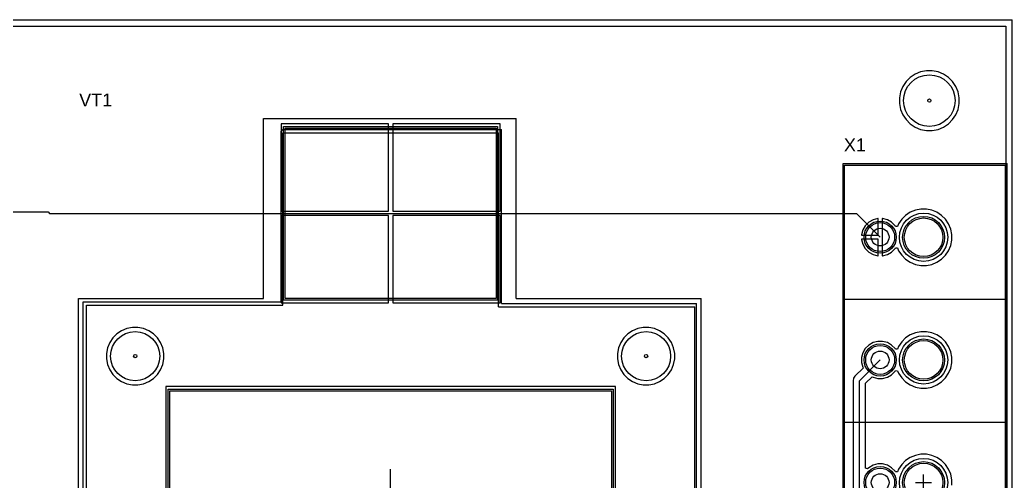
# Model space of a CAD drawing. Header units: millimetres. Extents: x 5 to 135, y 0 to 70.
# Drawn here: x 73.5 to 135.1, y 41.4 to 70 of the extents above; entities that cross this region are included whole.
import ezdxf

# ---------------------------------------------------------------- set-up
doc = ezdxf.new("R2010")
doc.units = ezdxf.units.MM
for name, color, linetype in [('BottomLayer', 5, 'Continuous'), ('BottomSolder', 6, 'Continuous'), ('Mechanical1', 6, 'Continuous'), ('Mechanical15', 56, 'Continuous'), ('MultiLayer', 9, 'Continuous'), ('PadHoleLayer', 156, 'Continuous'), ('TopLayer', 1, 'Continuous'), ('TopOverlay', 2, 'Continuous'), ('TopSolder', 216, 'Continuous')]:
    doc.layers.add(name, color=color, linetype=linetype)
doc.styles.add('Arial', font='arial.ttf', dxfattribs={"height": 0.2})

# ---------------------------------------------------------------- blocks, each defined once
blk = doc.blocks.new('CON__WJ06_04P_2')
at = {"layer": 'BottomLayer'}
for centre, radius in [((-15.24, 2.7), 0.9), ((-7.62, 2.7), 0.9), ((0, 2.7), 0.9), ((7.63, 2.7), 0.9), ((-15.24, 0), 1.2), ((-7.62, 0), 1.2), ((0, 0), 1.2), ((7.62, 0), 1.2)]:
    blk.add_circle(centre, radius, dxfattribs=at)
at = {"layer": 'BottomSolder'}
for centre, radius in [((-15.24, 2.7), 1.002), ((-7.62, 2.7), 1.002), ((0, 2.7), 1.002), ((7.63, 2.7), 1.002), ((-15.24, 0), 1.302), ((-7.62, 0), 1.302), ((0, 0), 1.302), ((7.62, 0), 1.302)]:
    blk.add_circle(centre, radius, dxfattribs=at)
at = {"layer": 'Mechanical1'}
for p, q in [((-19.74, 4.92), (12.1, 4.92)), ((-19.74, 4.92), (-19.74, -5.08)), ((12.1, 4.92), (12.1, -5.08)), ((-19.74, -5.08), (12.1, -5.08))]:
    blk.add_line(p, q, dxfattribs=at)
blk.add_circle((-19.2, -4.6), 0.25, dxfattribs=at)
at = {"layer": 'Mechanical15'}
for p, q in [((-19.83, 5), (12.2, 5)), ((-19.83, 5), (-19.83, -5.175)), ((12.2, 5), (12.2, -5.175)), ((-8.12, 0), (-7.12, 0)), ((-7.62, 0.5), (-7.62, -0.5)), ((-19.83, -5.175), (12.2, -5.175))]:
    blk.add_line(p, q, dxfattribs=at)
at = {"layer": 'MultiLayer'}
for centre, radius in [((-15.24, 2.7), 0.9), ((-7.62, 2.7), 0.9), ((0, 2.7), 0.9), ((7.63, 2.7), 0.9), ((-15.24, 0), 1.2), ((-7.62, 0), 1.2), ((0, 0), 1.2), ((7.62, 0), 1.2)]:
    blk.add_circle(centre, radius, dxfattribs=at)
at = {"layer": 'PadHoleLayer'}
for centre, radius in [((-15.24, 2.7), 0.55), ((-7.62, 2.7), 0.55), ((0, 2.7), 0.55), ((7.63, 2.7), 0.55), ((-15.24, 0), 1.5), ((-7.62, 0), 1.5), ((0, 0), 1.5), ((7.62, 0), 1.5)]:
    blk.add_circle(centre, radius, dxfattribs=at)
at = {"layer": 'TopLayer'}
for centre, radius in [((-15.24, 2.7), 0.9), ((-7.62, 2.7), 0.9), ((0, 2.7), 0.9), ((7.63, 2.7), 0.9), ((-15.24, 0), 1.2), ((-7.62, 0), 1.2), ((0, 0), 1.2), ((7.62, 0), 1.2)]:
    blk.add_circle(centre, radius, dxfattribs=at)
at = {"layer": 'TopOverlay'}
for p, q in [((-19.83, 5), (-19.83, -5.2)), ((-19.83, 5), (-3.03, 5)), ((-11.43, 5), (-11.43, -5.2)), ((-3.87, 5), (12.2, 5)), ((-3.87, 5), (-3.87, -5.2)), ((3.78, 5), (3.78, -5.2)), ((12.2, 5), (12.2, -5.2)), ((-19.83, -5.2), (-3.03, -5.2)), ((-3.87, -5.2), (12.2, -5.2))]:
    blk.add_line(p, q, dxfattribs=at)
blk.add_circle((-19.2, -4.6), 0.25, dxfattribs=at)
at = {"layer": 'TopSolder'}
for centre, radius in [((-15.24, 2.7), 1.002), ((-7.62, 2.7), 1.002), ((0, 2.7), 1.002), ((7.63, 2.7), 1.002), ((-15.24, 0), 1.302), ((-7.62, 0), 1.302), ((0, 0), 1.302), ((7.62, 0), 1.302)]:
    blk.add_circle(centre, radius, dxfattribs=at)
blk = doc.blocks.new('MOSFET_4')
at = {"layer": 'BottomLayer'}
for p, q in [((-6.55, 23.7), (6.55, 23.7)), ((-6.55, 13.1), (-6.55, 23.7)), ((6.55, 23.7), (6.55, 13.1)), ((6.55, 13.1), (-6.55, 13.1)), ((-13.725, 7.375), (13.725, 7.375)), ((-13.725, -7.375), (-13.725, 7.375)), ((13.725, 7.375), (13.725, -7.375)), ((13.725, -7.375), (-13.725, -7.375)), ((-6.55, -13.1), (6.55, -13.1)), ((-6.55, -23.7), (-6.55, -13.1)), ((6.55, -13.1), (6.55, -23.7)), ((6.55, -23.7), (-6.55, -23.7))]:
    blk.add_line(p, q, dxfattribs=at)
at = {"layer": 'BottomSolder'}
for p, q in [((-6.652, 23.802), (6.652, 23.802)), ((-6.652, 12.998), (-6.652, 23.802)), ((6.652, 23.802), (6.652, 12.998)), ((6.652, 12.998), (-6.652, 12.998)), ((-13.827, 7.477), (13.827, 7.477)), ((-13.827, -7.477), (-13.827, 7.477)), ((13.827, 7.477), (13.827, -7.477)), ((13.827, -7.477), (-13.827, -7.477)), ((-6.652, -12.998), (6.652, -12.998)), ((-6.652, -23.802), (-6.652, -12.998)), ((6.652, -12.998), (6.652, -23.802)), ((6.652, -23.802), (-6.652, -23.802))]:
    blk.add_line(p, q, dxfattribs=at)
for centre in [(-15.875, 9.525), (15.875, 9.525), (-15.875, -9.525), (15.875, -9.525)]:
    blk.add_circle(centre, 0.102, dxfattribs=at)
at = {"layer": 'Mechanical1'}
for p, q in [((-6.7, 23.4), (6.7, 23.4)), ((-6.7, 12.7), (-6.7, 23.4)), ((6.7, 12.6), (6.7, 23.4)), ((-18.9, 12.7), (-6.7, 12.7)), ((-18.9, -12.6), (-18.9, 12.7)), ((6.7, 12.6), (18.9, 12.6)), ((18.9, -12.7), (18.9, 12.6)), ((-18.9, -12.6), (-6.6, -12.6)), ((-6.6, -23.4), (-6.6, -12.6)), ((6.7, -23.4), (6.7, -12.7)), ((6.7, -12.7), (18.9, -12.7)), ((-6.6, -23.4), (6.7, -23.4))]:
    blk.add_line(p, q, dxfattribs=at)
at = {"layer": 'Mechanical15'}
for p, q in [((-6.8, 23.5), (-6.7, 23.6)), ((-6.8, 12.9), (-6.8, 23.5)), ((-6.7, 23.6), (6.9, 23.6)), ((6.9, 12.8), (6.9, 23.6)), ((-19.1, 12.9), (-6.8, 12.9)), ((-19.1, -12.8), (-19.1, 12.9)), ((6.9, 12.8), (19, 12.8)), ((19, -12.9), (19, 12.8)), ((0, -2.9), (0, 2.5)), ((-2.3, 0), (2.2, 0)), ((-19.1, -12.8), (-7, -12.8)), ((-7, -23.5), (-7, -12.8)), ((6.9, -23.5), (6.9, -12.9)), ((6.9, -12.9), (6.9, -12.9)), ((6.9, -12.9), (19, -12.9)), ((-7, -23.5), (6.9, -23.5))]:
    blk.add_line(p, q, dxfattribs=at)
at = {"layer": 'MultiLayer'}
for p, q in [((-6.55, 23.7), (6.55, 23.7)), ((-6.55, 13.1), (-6.55, 23.7)), ((6.55, 23.7), (6.55, 13.1)), ((6.55, 13.1), (-6.55, 13.1)), ((-13.725, 7.375), (13.725, 7.375)), ((-13.725, -7.375), (-13.725, 7.375)), ((13.725, 7.375), (13.725, -7.375)), ((13.725, -7.375), (-13.725, -7.375)), ((-6.55, -13.1), (6.55, -13.1)), ((-6.55, -23.7), (-6.55, -13.1)), ((6.55, -13.1), (6.55, -23.7)), ((6.55, -23.7), (-6.55, -23.7))]:
    blk.add_line(p, q, dxfattribs=at)
at = {"layer": 'PadHoleLayer'}
for centre in [(-15.875, 9.525), (15.875, 9.525), (-15.875, -9.525), (15.875, -9.525)]:
    blk.add_circle(centre, 1.525, dxfattribs=at)
at = {"layer": 'TopLayer'}
for p, q in [((-6.55, 23.7), (6.55, 23.7)), ((-6.55, 13.1), (-6.55, 23.7)), ((6.55, 23.7), (6.55, 13.1)), ((6.55, 13.1), (-6.55, 13.1)), ((-13.725, 7.375), (13.725, 7.375)), ((-13.725, -7.375), (-13.725, 7.375)), ((13.725, 7.375), (13.725, -7.375)), ((13.725, -7.375), (-13.725, -7.375)), ((-6.55, -13.1), (6.55, -13.1)), ((-6.55, -23.7), (-6.55, -13.1)), ((6.55, -13.1), (6.55, -23.7)), ((6.55, -23.7), (-6.55, -23.7))]:
    blk.add_line(p, q, dxfattribs=at)
at = {"layer": 'TopOverlay'}
for p, q in [((-7.9, 24.3), (7.8, 24.3)), ((-7.9, 13.1), (-7.9, 24.3)), ((7.8, 13.1), (7.8, 24.3)), ((-19.4, 13.1), (-7.9, 13.1)), ((-19.4, -13.1), (-19.4, 13.1)), ((7.8, 13.1), (19.3, 13.1)), ((19.3, -13.2), (19.3, 13.1)), ((-19.4, -13.1), (-8.1, -13.1)), ((-8.1, -24.5), (-8.1, -13.1)), ((7.8, -13.2), (19.3, -13.2)), ((7.8, -24.5), (7.8, -13.2)), ((-8.1, -24.5), (7.8, -24.5))]:
    blk.add_line(p, q, dxfattribs=at)
at = {"layer": 'TopSolder'}
for p, q in [((-6.652, 23.802), (6.652, 23.802)), ((-6.652, 12.998), (-6.652, 23.802)), ((6.652, 23.802), (6.652, 12.998)), ((6.652, 12.998), (-6.652, 12.998)), ((-13.827, 7.477), (13.827, 7.477)), ((-13.827, -7.477), (-13.827, 7.477)), ((13.827, 7.477), (13.827, -7.477)), ((13.827, -7.477), (-13.827, -7.477)), ((-6.652, -12.998), (6.652, -12.998)), ((-6.652, -23.802), (-6.652, -12.998)), ((6.652, -12.998), (6.652, -23.802)), ((6.652, -23.802), (-6.652, -23.802))]:
    blk.add_line(p, q, dxfattribs=at)
for centre in [(-15.875, 9.525), (15.875, 9.525), (-15.875, -9.525), (15.875, -9.525)]:
    blk.add_circle(centre, 0.102, dxfattribs=at)

msp = doc.modelspace()

# ---------------------------------------------------------------- linework, layer by layer
at = {"layer": 'BottomLayer'}
for p, q in [((54.048, 58.091), (75.235, 58.091)), ((75.235, 58.091), (75.329, 57.997)), ((75.329, 57.997), (96.521, 57.997)), ((96.521, 57.997), (125.465, 57.997)), ((125.465, 57.997), (126.944, 56.518))]:
    msp.add_line(p, q, dxfattribs=at)
at = {"layer": 'BottomSolder'}
msp.add_circle((130, 65), 0.102, dxfattribs=at)
at = {"layer": 'PadHoleLayer'}
msp.add_circle((130, 65), 1.6, dxfattribs=at)
at = {"layer": 'TopLayer'}
for p, q in [((5.146, 70.021), (135.146, 70.021)), ((135.146, 0.021), (135.146, 70.021)), ((5.535, 69.632), (134.758, 69.632)), ((134.758, 69.632), (134.758, 0.409)), ((129.122, 66.643), (128.818, 66.44)), ((129.459, 66.783), (129.122, 66.643)), ((129.817, 66.854), (129.459, 66.783)), ((130.183, 66.854), (129.817, 66.854)), ((130.541, 66.783), (130.183, 66.854)), ((130.878, 66.643), (130.541, 66.783)), ((131.182, 66.44), (130.878, 66.643)), ((128.56, 66.182), (128.357, 65.878)), ((128.818, 66.44), (128.56, 66.182)), ((131.44, 66.182), (131.182, 66.44)), ((131.643, 65.878), (131.44, 66.182)), ((128.217, 65.541), (128.146, 65.183)), ((128.357, 65.878), (128.217, 65.541)), ((131.783, 65.541), (131.643, 65.878)), ((131.854, 65.183), (131.783, 65.541)), ((128.146, 65.183), (128.146, 64.817)), ((128.146, 64.817), (128.217, 64.459)), ((131.783, 64.459), (131.854, 64.817)), ((131.854, 64.817), (131.854, 65.183)), ((128.217, 64.459), (128.357, 64.122)), ((131.643, 64.122), (131.783, 64.459)), ((96.394, 63.551), (89.717, 63.551)), ((89.717, 63.551), (89.717, 58.124)), ((96.394, 58.124), (96.394, 63.551)), ((103.325, 63.551), (96.648, 63.551)), ((96.648, 63.551), (96.648, 58.124)), ((103.325, 58.124), (103.325, 63.551)), ((128.357, 64.122), (128.56, 63.818)), ((128.56, 63.818), (128.818, 63.56)), ((128.818, 63.56), (129.122, 63.357)), ((130.878, 63.357), (131.182, 63.56)), ((131.182, 63.56), (131.44, 63.818)), ((131.44, 63.818), (131.643, 64.122)), ((129.122, 63.357), (129.459, 63.217)), ((129.459, 63.217), (129.817, 63.146)), ((129.817, 63.146), (130.183, 63.146)), ((130.183, 63.146), (130.541, 63.217)), ((130.541, 63.217), (130.878, 63.357)), ((89.717, 58.124), (96.394, 58.124)), ((96.648, 58.124), (103.325, 58.124)), ((128.813, 58.062), (128.526, 57.87)), ((129.132, 58.194), (128.813, 58.062)), ((129.471, 58.262), (129.132, 58.194)), ((129.817, 58.262), (129.471, 58.262)), ((130.156, 58.194), (129.817, 58.262)), ((130.475, 58.062), (130.156, 58.194)), ((130.762, 57.87), (130.475, 58.062)), ((96.394, 57.87), (89.717, 57.87)), ((89.717, 57.87), (89.717, 52.443)), ((96.394, 52.443), (96.394, 57.87)), ((103.325, 57.87), (96.648, 57.87)), ((96.648, 57.87), (96.648, 52.443)), ((103.325, 52.443), (103.325, 57.87)), ((126.236, 57.441), (126.021, 57.226)), ((126.499, 57.593), (126.236, 57.441)), ((126.792, 57.672), (126.499, 57.593)), ((126.817, 57.672), (126.792, 57.672)), ((126.817, 56.645), (126.817, 57.672)), ((127.096, 57.672), (127.071, 57.672)), ((127.071, 57.672), (127.071, 56.518)), ((127.39, 57.593), (127.096, 57.672)), ((127.653, 57.441), (127.39, 57.593)), ((127.868, 57.226), (127.653, 57.441)), ((128.282, 57.626), (128.09, 57.339)), ((128.526, 57.87), (128.282, 57.626)), ((131.007, 57.626), (130.762, 57.87)), ((131.198, 57.339), (131.007, 57.626)), ((125.869, 56.963), (125.79, 56.67)), ((126.021, 57.226), (125.869, 56.963)), ((127.898, 57.173), (127.868, 57.226)), ((128.025, 57.182), (127.898, 57.173)), ((128.09, 57.339), (128.025, 57.182)), ((131.331, 57.019), (131.198, 57.339)), ((131.398, 56.68), (131.331, 57.019)), ((125.79, 56.67), (125.79, 56.645)), ((125.79, 56.645), (126.817, 56.645)), ((126.817, 56.391), (125.79, 56.391)), ((125.79, 56.391), (125.79, 56.366)), ((125.79, 56.366), (125.869, 56.072)), ((126.817, 55.364), (126.817, 56.391)), ((127.071, 56.518), (127.071, 55.364)), ((131.331, 55.996), (131.398, 56.335)), ((131.398, 56.335), (131.398, 56.68)), ((125.869, 56.072), (126.021, 55.809)), ((126.021, 55.809), (126.236, 55.594)), ((126.236, 55.594), (126.499, 55.442)), ((127.39, 55.442), (127.653, 55.594)), ((127.653, 55.594), (127.868, 55.809)), ((127.868, 55.809), (127.893, 55.854)), ((127.893, 55.854), (128.02, 55.845)), ((128.02, 55.845), (128.09, 55.677)), ((128.09, 55.677), (128.282, 55.39)), ((131.007, 55.39), (131.198, 55.677)), ((131.198, 55.677), (131.331, 55.996)), ((126.499, 55.442), (126.792, 55.364)), ((126.792, 55.364), (126.817, 55.364)), ((127.071, 55.364), (127.096, 55.364)), ((127.096, 55.364), (127.39, 55.442)), ((128.282, 55.39), (128.526, 55.145)), ((128.526, 55.145), (128.813, 54.953)), ((128.813, 54.953), (129.132, 54.821)), ((130.156, 54.821), (130.475, 54.953)), ((130.475, 54.953), (130.762, 55.145)), ((130.762, 55.145), (131.007, 55.39)), ((129.132, 54.821), (129.471, 54.754)), ((129.471, 54.754), (129.817, 54.754)), ((129.817, 54.754), (130.156, 54.821)), ((89.717, 52.443), (96.394, 52.443)), ((96.648, 52.443), (103.325, 52.443)), ((79.803, 50.699), (79.512, 50.504)), ((80.127, 50.833), (79.803, 50.699)), ((80.47, 50.901), (80.127, 50.833)), ((80.821, 50.901), (80.47, 50.901)), ((81.165, 50.833), (80.821, 50.901)), ((81.488, 50.699), (81.165, 50.833)), ((81.78, 50.504), (81.488, 50.699)), ((111.553, 50.699), (111.262, 50.504)), ((111.877, 50.833), (111.553, 50.699)), ((112.22, 50.901), (111.877, 50.833)), ((112.571, 50.901), (112.22, 50.901)), ((112.915, 50.833), (112.571, 50.901)), ((113.238, 50.699), (112.915, 50.833)), ((113.53, 50.504), (113.238, 50.699)), ((129.132, 50.574), (128.813, 50.442)), ((129.471, 50.642), (129.132, 50.574)), ((129.817, 50.642), (129.471, 50.642)), ((130.156, 50.574), (129.817, 50.642)), ((130.475, 50.442), (130.156, 50.574)), ((79.069, 49.965), (78.935, 49.641)), ((79.264, 50.256), (79.069, 49.965)), ((79.512, 50.504), (79.264, 50.256)), ((82.028, 50.256), (81.78, 50.504)), ((82.222, 49.965), (82.028, 50.256)), ((82.356, 49.641), (82.222, 49.965)), ((110.819, 49.965), (110.685, 49.641)), ((111.014, 50.256), (110.819, 49.965)), ((111.262, 50.504), (111.014, 50.256)), ((113.778, 50.256), (113.53, 50.504)), ((113.972, 49.965), (113.778, 50.256)), ((114.106, 49.641), (113.972, 49.965)), ((126.499, 49.963), (126.236, 49.811)), ((126.792, 50.042), (126.499, 49.963)), ((127.096, 50.042), (126.792, 50.042)), ((127.39, 49.963), (127.096, 50.042)), ((127.653, 49.811), (127.39, 49.963)), ((128.282, 50.006), (128.09, 49.719)), ((128.526, 50.25), (128.282, 50.006)), ((128.813, 50.442), (128.526, 50.25)), ((130.762, 50.25), (130.475, 50.442)), ((131.007, 50.006), (130.762, 50.25)), ((131.198, 49.719), (131.007, 50.006)), ((78.935, 49.641), (78.867, 49.297)), ((82.425, 49.297), (82.356, 49.641)), ((110.685, 49.641), (110.617, 49.297)), ((114.175, 49.297), (114.106, 49.641)), ((126.021, 49.596), (125.869, 49.333)), ((126.236, 49.811), (126.021, 49.596)), ((127.868, 49.596), (127.653, 49.811)), ((127.896, 49.548), (127.868, 49.596)), ((128.022, 49.556), (127.896, 49.548)), ((128.09, 49.719), (128.022, 49.556)), ((131.331, 49.399), (131.198, 49.719)), ((131.398, 49.06), (131.331, 49.399)), ((78.867, 49.297), (78.867, 48.947)), ((78.867, 48.947), (78.935, 48.603)), ((82.356, 48.603), (82.425, 48.947)), ((82.425, 48.947), (82.425, 49.297)), ((110.617, 49.297), (110.617, 48.947)), ((110.617, 48.947), (110.685, 48.603)), ((114.106, 48.603), (114.175, 48.947)), ((114.175, 48.947), (114.175, 49.297)), ((125.654, 47.597), (126.944, 48.888)), ((125.869, 49.333), (125.79, 49.04)), ((125.79, 49.04), (125.79, 48.736)), ((125.79, 48.736), (125.869, 48.442)), ((131.398, 48.715), (131.398, 49.06)), ((78.935, 48.603), (79.069, 48.28)), ((79.069, 48.28), (79.264, 47.988)), ((82.028, 47.988), (82.222, 48.28)), ((82.222, 48.28), (82.356, 48.603)), ((110.685, 48.603), (110.819, 48.28)), ((110.819, 48.28), (111.014, 47.988)), ((113.778, 47.988), (113.972, 48.28)), ((113.972, 48.28), (114.106, 48.603)), ((125.898, 48.391), (125.379, 47.872)), ((125.869, 48.442), (125.898, 48.391)), ((127.653, 47.964), (127.868, 48.179)), ((127.868, 48.179), (127.896, 48.228)), ((127.896, 48.228), (128.022, 48.219)), ((128.022, 48.219), (128.09, 48.057)), ((131.198, 48.057), (131.331, 48.376)), ((131.331, 48.376), (131.398, 48.715)), ((79.264, 47.988), (79.512, 47.74)), ((79.512, 47.74), (79.803, 47.546)), ((79.803, 47.546), (80.127, 47.412)), ((81.165, 47.412), (81.488, 47.546)), ((81.488, 47.546), (81.78, 47.74)), ((81.78, 47.74), (82.028, 47.988)), ((111.014, 47.988), (111.262, 47.74)), ((111.262, 47.74), (111.553, 47.546)), ((111.553, 47.546), (111.877, 47.412)), ((112.915, 47.412), (113.238, 47.546)), ((113.238, 47.546), (113.53, 47.74)), ((113.53, 47.74), (113.778, 47.988)), ((125.295, 47.746), (125.265, 47.597)), ((125.265, 47.597), (125.265, 22.951)), ((125.379, 47.872), (125.295, 47.746)), ((125.654, 12.706), (125.654, 47.597)), ((126.042, 47.436), (126.448, 47.842)), ((126.448, 47.842), (126.499, 47.812)), ((126.499, 47.812), (126.792, 47.734)), ((126.792, 47.734), (127.096, 47.734)), ((127.096, 47.734), (127.39, 47.812)), ((127.39, 47.812), (127.653, 47.964)), ((128.09, 48.057), (128.282, 47.77)), ((128.282, 47.77), (128.526, 47.525)), ((128.526, 47.525), (128.813, 47.333)), ((130.475, 47.333), (130.762, 47.525)), ((130.762, 47.525), (131.007, 47.77)), ((131.007, 47.77), (131.198, 48.057)), ((80.127, 47.412), (80.47, 47.343)), ((80.47, 47.343), (80.821, 47.343)), ((80.821, 47.343), (81.165, 47.412)), ((110.5, 47.226), (82.542, 47.226)), ((82.542, 47.226), (82.542, 31.968)), ((110.5, 31.968), (110.5, 47.226)), ((111.877, 47.412), (112.22, 47.343)), ((112.22, 47.343), (112.571, 47.343)), ((112.571, 47.343), (112.915, 47.412)), ((126.042, 42.164), (126.042, 47.436)), ((128.813, 47.333), (129.132, 47.201)), ((129.132, 47.201), (129.471, 47.134)), ((129.471, 47.134), (129.817, 47.134)), ((129.817, 47.134), (130.156, 47.201)), ((130.156, 47.201), (130.475, 47.333)), ((128.526, 42.63), (128.282, 42.386)), ((128.813, 42.822), (128.526, 42.63)), ((129.132, 42.954), (128.813, 42.822)), ((129.471, 43.022), (129.132, 42.954)), ((129.817, 43.022), (129.471, 43.022)), ((130.156, 42.954), (129.817, 43.022)), ((130.475, 42.822), (130.156, 42.954)), ((130.762, 42.63), (130.475, 42.822)), ((131.007, 42.386), (130.762, 42.63)), ((126.16, 42.115), (126.042, 42.164)), ((126.236, 42.191), (126.16, 42.115)), ((126.499, 42.343), (126.236, 42.191)), ((126.792, 42.422), (126.499, 42.343)), ((127.096, 42.422), (126.792, 42.422)), ((127.39, 42.343), (127.096, 42.422)), ((127.653, 42.191), (127.39, 42.343)), ((127.868, 41.976), (127.653, 42.191)), ((127.896, 41.928), (127.868, 41.976)), ((128.022, 41.936), (127.896, 41.928)), ((128.09, 42.099), (128.022, 41.936)), ((128.282, 42.386), (128.09, 42.099)), ((131.198, 42.099), (131.007, 42.386)), ((131.331, 41.779), (131.198, 42.099)), ((131.398, 41.44), (131.331, 41.779)), ((131.398, 41.095), (131.398, 41.44))]:
    msp.add_line(p, q, dxfattribs=at)
at = {"layer": 'TopSolder'}
msp.add_circle((130, 65), 0.102, dxfattribs=at)

# ---------------------------------------------------------------- block references
msp.add_blockref('MOSFET_4', (96.521, 39.597))
at = {"rotation": 90}
msp.add_blockref('CON__WJ06_04P_2', (129.644, 48.888), dxfattribs=at)

# ---------------------------------------------------------------- texts
at = {"layer": 'TopOverlay', "style": 'Arial'}
for s, p in [('VT1', (77.165, 64.643)), ('X1', (124.689, 61.849))]:
    msp.add_text(s, height=0.8, dxfattribs=at).set_placement(p)

doc.saveas('drawing.dxf')
